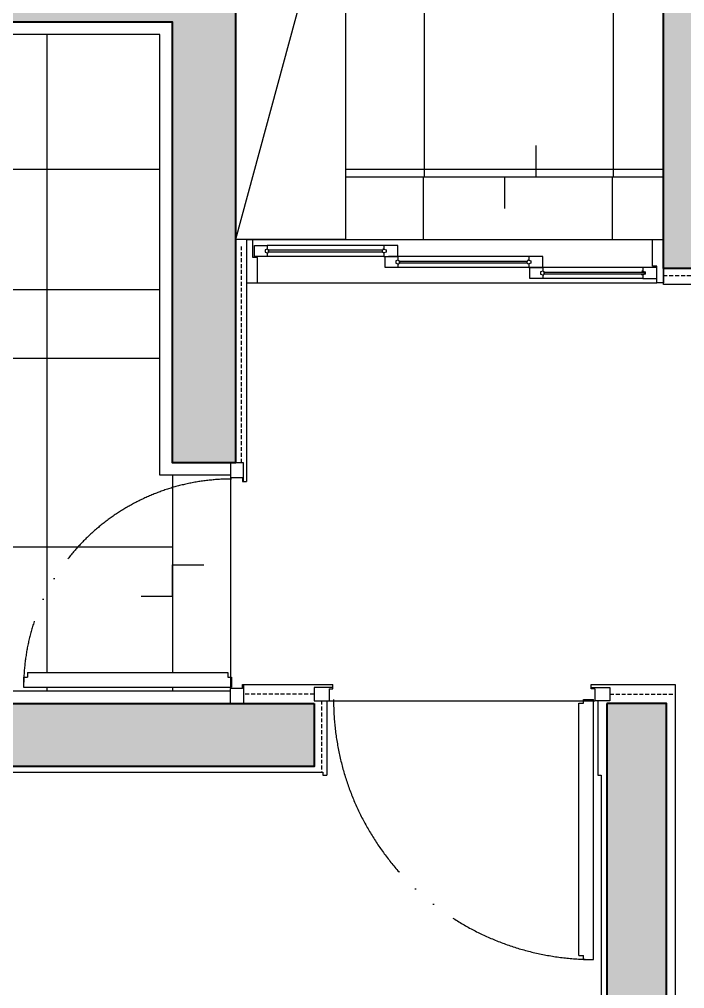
# Model space of a CAD drawing. Header units: millimetres. Extents: x 0 to 460316, y -63250 to 103204.
# Drawn here: x 180006 to 182121, y 90322 to 93402 of the extents above; entities that cross this region are included whole.
import ezdxf

# ---------------------------------------------------------------- set-up
doc = ezdxf.new("R2010")
doc.units = ezdxf.units.MM
doc.header["$LTSCALE"] = 25
doc.linetypes.add('ACAD_ISO05W100', pattern=[33, 24, -3, 0, -3, 0, -3])
doc.linetypes.add('DASHED', pattern=[0.75, 0.5, -0.25])
for name, color, linetype in [('2-con', 2, 'Continuous'), ('ac-door', 30, 'Continuous'), ('ac-furniture', 152, 'Continuous'), ('ac-Ref', 8, 'Continuous'), ('ac-wall', 241, 'Continuous'), ('ac-wall-fin', 3, 'Continuous'), ('BATH', 4, 'Continuous'), ('도면층8', 8, 'Continuous')]:
    doc.layers.add(name, color=color, linetype=linetype)
pattern_1 = [(0, (88293.96937972531, 30524.83250792245), (0, 600), []), (90, (88293.96937972531, 30524.83250792245), (-600, 3.673940397442059e-14), [])]

msp = doc.modelspace()

# ---------------------------------------------------------------- hatches: boundary and pattern name
h = msp.add_hatch()
h.set_pattern_fill('_USER', color=256, scale=600, double=1, pattern_type=0)
h.set_pattern_definition(pattern_1)
h.paths.add_polyline_path([(187468.0433093309, 96695.08942513162), (185213.0433093309, 96695.08942513162), (185213.0433093309, 95288.08942513281), (185233.0433093309, 95288.08942513281), (185233.0433093309, 95278.08942513281), (185258.0433093321, 95278.08942513281), (185258.0433093333, 96128.08942513027), (185298.0433093333, 96128.08942513027), (185298.0433093333, 96127.14772701489, -0.4004913051079977), (186108.0433093305, 95278.09005423466), (186108.0433093305, 95278.08942513114), (186133.0433093306, 95278.08942513114), (186133.0433093306, 95288.2639575353), (186600.0433093309, 95288.2639575353), (186600.0433093309, 95995.08942513162), (187125.0433093309, 95995.08942513162), (187468.0433093309, 95995.08942513162)])
h.paths.add_polyline_path([(189193.0433093309, 97050.08942513162), (187468.0433093309, 97050.08942513162), (187468.0433093309, 96695.08942513162), (187468.0433093309, 95995.08942513162), (188325.0433093309, 95995.08942513162), (189193.0433093309, 95995.08942513162)])
h.paths.add_polyline_path([(190123.0433093309, 96260.08942513162), (190758.0433093309, 96260.08942513162), (190758.0433093309, 97050.08942513162), (189983.0433093309, 97050.08942513162), (189193.0433093309, 97050.08942513162), (189193.0433093309, 95995.08942513162), (189193.0433093309, 95223.97461451801), (189458.0433093309, 95223.97461451801), (190038.0433093309, 95223.97461451801), (190123.0433093309, 95223.97461451801)])
h.paths.add_polyline_path([(190049.0433093309, 87553.08942513162), (189896.0433093309, 87553.08942513162), (187196.0433093309, 87553.08942513162), (186681.0433093293, 87553.08942513162), (186681.0433093293, 87398.08942513137), (186691.0433093293, 87398.08942513139), (186691.0433093293, 87373.08942513162, -0.399871792444394), (187503.1815066195, 86599.9667704872), (187504.1659639752, 86599.9667704872), (187504.1659639752, 86559.9667704872), (186691.0433093309, 86559.96677048606), (186691.0433093309, 86534.96677048606), (186681.0433093309, 86534.96677048605), (186681.0433093309, 86473.08942513162), (186871.0433093309, 86473.08942513162), (186871.0433093309, 86483.08942513162), (186921.0433093309, 86483.08942513162), (189909.0433093309, 86483.08942513162), (189959.0433093308, 86483.08942513162), (189959.0433093308, 86473.08942513162), (190049.0433093309, 86473.08942513162)])
h.paths.add_polyline_path([(187058.0433093309, 87458.08942513162, -1), (186938.0433093309, 87458.08942513162, -1)], flags=16)
h.paths.add_polyline_path([(186691.0433093293, 87373.08942513162), (186691.0433093238, 86599.96677048606), (187503.1815066195, 86599.9667704872, 0.3998717924443939)], flags=17)
h.paths.add_polyline_path([(182053.0433093309, 94000.10670685387), (182028.0433093309, 94000.10670685387), (181138.0433093309, 94000.10670685388), (181113.0433093309, 94000.10670685387), (181113.0433093309, 93990.08942513162), (181043.1198108151, 93990.08942513162), (181043.1198108151, 92900.67150548568), (182053.0433093309, 92900.67150548568)])
h = msp.add_hatch()
h.set_pattern_fill('_USER', color=256, scale=600, double=1, pattern_type=0)
h.set_pattern_definition(pattern_1)
h.paths.add_polyline_path([(180453.0433093309, 92543.08942513162), (179733.0433093309, 92543.08942513162), (179013.0433093309, 92543.08942513162), (179013.0433093309, 92515.58942513162), (179318.0433093309, 92515.58942513162, -0.414213562373095), (179468.0433093309, 92365.58942513162), (179468.0433093309, 92120.58942513162, -0.4142135623730951), (179318.0433093309, 91970.58942513162), (179013.0433093309, 91970.58942513162), (179013.0433093309, 91847.05953843417), (179059.4073735455, 91845.95469198137), (179059.4073735455, 91853.16287154672, -0.4142135623730951), (179063.4073735455, 91857.16287154672), (179075.5236512989, 91857.16287154672, -0.4142135623730951), (179079.5236512989, 91853.16287154672), (179079.5236512989, 91845.47532507306), (179159.8017144044, 91843.56231475438, -0.4072523879788155), (179174.4443688267, 91828.56657188722, -0.3717239760441174), (179189.1499297871, 91842.96546301733, -0.003515168850176892), (179220.0715658675, 91842.1232491984, -0.212895747325907), (179235.4825716953, 91847.41177918643, -0.02188718661985364), (179563.5046726759, 91811.60326366268, -0.2920779422682452), (179648.7911842306, 91706.80690735453, -0.03623466771687046), (179653.0433093309, 91648.20912606755, -0.03623466771192052), (179648.7911842306, 91589.6113447886, -0.29207794226907), (179563.5046726759, 91484.81498848007, -0.02188718661971346), (179235.4825716972, 91449.00647295645, -0.2128957473514062), (179220.0715658675, 91454.2950029443, -0.003515168850151014), (179189.1499297874, 91453.45278912538, -0.3717239760478759), (179174.4443688267, 91467.85168025552, -0.4072523879786914), (179159.8017144044, 91452.85593738838), (179013.0433093309, 91449.35871370857), (179013.0433093309, 91268.08942513162), (180493.0433093309, 91268.08942513162), (180493.0433093309, 91279.92929166986), (180019.8831758692, 91279.9292916698), (180019.8831758692, 91311.9292916698), (180020.6580262732, 91311.9292916698, -0.3186883346906755), (180493.0433093309, 91913.79735529127), (180493.0433093309, 91953.03431294832), (180453.0433093309, 91953.05714507763)])
h.paths.add_polyline_path([(180453.0433093309, 93353.08942513162), (179013.0433093309, 93353.08942513162), (179013.0433093309, 93105.58942513162), (179022.0433093306, 93105.58942513162, -0.4142135623730951), (179023.0433093306, 93104.58942513162), (179023.0433093306, 93101.08942513162, 0.4142135623721628), (179026.0433093306, 93098.08942513162), (179044.0433093306, 93098.08942513162, -0.4142135623730951), (179047.0433093306, 93095.08942513162), (179047.0433093306, 93041.08942513165, -0.4142135623743828), (179044.0433093306, 93038.08942513162), (179026.0433093306, 93038.08942513162, 0.4142172114565775), (179023.0433093309, 93035.08938775543), (179023.0433093306, 93031.58942513162, -0.4142135623730951), (179022.0433093306, 93030.58942513162), (179013.0433093309, 93030.58942513162), (179013.0433093309, 92955.58942513162), (179022.0433093306, 92955.58942513162, -0.4142135623730951), (179023.0433093306, 92954.58942513162), (179023.0433093306, 92951.08942513162, 0.4142135623721628), (179026.0433093306, 92948.08942513162), (179044.0433093306, 92948.08942513162, -0.4142135623730951), (179047.0433093306, 92945.08942513162), (179047.0433093306, 92891.08942513165, -0.4142135623743606), (179044.0433093306, 92888.08942513162), (179026.0433093306, 92888.08942513162, 0.4142172114565775), (179023.0433093309, 92885.08938775543), (179023.0433093306, 92881.58942513162, -0.4142135623730951), (179022.0433093306, 92880.58942513162), (179013.0433093309, 92880.58942513162), (179013.0433093309, 92633.08942513162), (179733.0433093309, 92633.08942513162), (179733.0433093309, 92543.08942513162), (180453.0433093309, 92543.08942513162)])
h.paths.add_polyline_path([(179028.9077044429, 93002.18942513171), (179029.3077044428, 93002.18942513171), (179028.9077044429, 93002.58942513162)], flags=16)
edge = h.paths.add_edge_path(flags=16)
edge.add_line((179255.1227490424, 92983.58942513162), (179133.4077044429, 92983.58942513162))
edge.add_line((179133.4077044429, 92983.58942513162), (179133.4077044429, 92888.08942513162))
edge.add_line((179133.4077044429, 92888.08942513162), (179089.4077044429, 92888.08942513162))
edge.add_spline(control_points=[(179089.4077044429, 92888.08942513162), (179089.4152393926, 92888.76044933533), (179089.4303042322, 92890.10204714116), (179089.1629235149, 92892.10303734976), (179088.6125177101, 92894.04303805991), (179087.7896956943, 92895.88465290357), (179086.7119424434, 92897.58925710624), (179085.6190049343, 92898.86714308815), (179084.6424929415, 92899.78678386161), (179083.8622029541, 92900.42259289173), (179083.1755166565, 92900.90439927117), (179082.677611464, 92901.21487451182), (179082.3886347314, 92901.38493697741), (179082.2422631707, 92901.4666738887), (179082.1690774657, 92901.50754230231)], knot_values=[0, 0, 0, 0, 2.011373105731112, 4.021395547924806, 6.031409035873605, 8.041424563247064, 10.0514093719637, 12.06141349654371, 13.06706669719999, 14.0727142985489, 15.07836105531833, 15.58126905309736, 15.83273308169298, 16.08419659291641, 16.08419659291641, 16.08419659291641, 16.08419659291641], degree=3, periodic=0)
edge.add_spline(control_points=[(179082.1690774657, 92901.50754230231), (179082.0954708152, 92901.54764702445), (179081.9482577419, 92901.62785634471), (179081.6502647059, 92901.78156920741), (179081.1220219926, 92902.03702540923), (179080.3481407277, 92902.36085632525), (179079.3940829794, 92902.68110221133), (179078.095462201, 92903.01947363456), (179076.7619639304, 92903.19255194985), (179075.4259860456, 92903.2986646478), (179074.0900669919, 92903.41845350584), (179072.419926908, 92903.56305999882), (179069.7478472058, 92903.79740932671), (179067.4104194213, 92904.00164632578), (179065.7410375714, 92904.14776883052), (179065.4077044429, 92904.17694578104)], knot_values=[0, 0, 0, 0, 0.2514627678263643, 0.5029247581215692, 1.00582744010833, 2.011482724119999, 3.01713968099247, 4.022762656968908, 6.032907083774312, 7.038774950620397, 8.044642527380745, 10.05637766838847, 12.06811280787428, 16.09158308640905, 17.09540571221282, 17.09540571221282, 17.09540571221282, 17.09540571221282], degree=3, periodic=0)
edge.add_line((179065.0284070796, 92904.2101277684), (179064.4077044429, 92903.58942513162))
edge.add_line((179064.4077044429, 92903.58942513162), (179064.4077044429, 92933.08942513162))
edge.add_line((179064.4077044429, 92933.08942513162), (179063.9077044429, 92933.08942513162))
edge.add_line((179063.9077044429, 92933.08942513162), (179065.0196855957, 92931.97744397879))
edge.add_spline(control_points=[(179065.4076513645, 92932.00909805734), (179065.910029046, 92932.05283549271), (179066.9933708806, 92932.14715216958), (179068.6089435356, 92932.247413418), (179070.1944103987, 92932.52928627245), (179071.4407536938, 92933.0807160068), (179072.1008773582, 92933.55970720106), (179072.3665313487, 92933.75246793515)], knot_values=[0, 0, 0, 0, 1.512727243345001, 3.262088996244456, 4.856647785408573, 6.317168071094294, 7.300749490984606, 7.300749490984606, 7.300749490984606, 7.300749490984606], degree=3, periodic=0)
edge.add_spline(control_points=[(179072.3663959649, 92933.75221784011), (179072.654031122, 92934.0051378425), (179073.3063198024, 92934.57870074153), (179074.0799774525, 92935.6852830977), (179074.6450341, 92936.98330620344), (179074.9174255696, 92938.19362963604), (179074.9450737202, 92938.95591521641), (179074.9561477447, 92939.26123651041)], knot_values=[0, 0, 0, 0, 1.146482090706621, 2.599950915042485, 4.004170826729847, 5.374612935913888, 6.290275648728065, 6.290275648728065, 6.290275648728065, 6.290275648728065], degree=3, periodic=0)
edge.add_line((179074.9562542424, 92939.26199007065), (179074.9562542424, 92987.31612243986))
edge.add_line((179074.9562542424, 92987.31612243986), (179056.4077044429, 92987.31612243986))
edge.add_line((179056.4077044429, 92987.31612243986), (179056.4077044429, 92989.08942513162))
edge.add_line((179056.4077044429, 92989.08942513162), (179033.1077044428, 92989.08942513162))
edge.add_line((179033.1077044428, 92989.08942513162), (179033.1077044428, 92983.98942513176))
edge.add_line((179033.1077044428, 92983.98942513176), (179029.307704443, 92983.98942513176))
edge.add_line((179029.307704443, 92983.98942513176), (179028.4077044429, 92983.08942513162))
edge.add_line((179028.4077044429, 92983.08942513162), (179022.9077044429, 92983.08942513162))
edge.add_line((179022.9077044429, 92983.08942513162), (179022.9077044429, 92965.58942513162))
edge.add_line((179022.9077044429, 92965.58942513162), (179015.9077044429, 92965.58942513162))
edge.add_line((179015.9077044429, 92965.58942513162), (179015.9077044429, 93020.58942513162))
edge.add_line((179015.9077044429, 93020.58942513162), (179022.9077044429, 93020.58942513162))
edge.add_line((179022.9077044429, 93020.58942513162), (179022.9077044429, 92983.08942513162))
edge.add_line((179022.9077044429, 92983.08942513162), (179028.4077044429, 92983.08942513162))
edge.add_line((179028.4077044429, 92983.08942513162), (179029.307704443, 92983.98942513176))
edge.add_line((179029.307704443, 92983.98942513176), (179033.1077044428, 92983.98942513176))
edge.add_line((179033.1077044428, 92983.98942513176), (179033.1077044428, 92997.08942513162))
edge.add_line((179033.1077044428, 92997.08942513162), (179056.4077044429, 92997.08942513162))
edge.add_line((179056.4077044429, 92997.08942513162), (179056.4077044429, 92998.86312782363))
edge.add_line((179056.4077044429, 92998.86312782363), (179074.9561002251, 92998.86312782363))
edge.add_line((179074.9561002251, 92998.86312782363), (179074.9561002251, 93046.91834999385))
edge.add_spline(control_points=[(179072.3663959649, 93052.42703242338), (179072.654031122, 93052.174112421), (179073.3063198024, 93051.60054952197), (179074.0799774525, 93050.4939671658), (179074.6450341, 93049.19594406006), (179074.9174255696, 93047.98562062747), (179074.9450737202, 93047.22333504708), (179074.9561477447, 93046.91801375308)], knot_values=[0, 0, 0, 0, 1.146482090706621, 2.599950915042485, 4.004170826729847, 5.374612935913888, 6.290275648728065, 6.290275648728065, 6.290275648728065, 6.290275648728065], degree=3, periodic=0)
edge.add_spline(control_points=[(179065.4076513645, 93054.17015220615), (179065.910029046, 93054.1264147708), (179066.9933708806, 93054.03209809393), (179068.6089435356, 93053.9318368455), (179070.1944103987, 93053.64996399106), (179071.4407536938, 93053.09853425671), (179072.1008773582, 93052.61954306244), (179072.3665313487, 93052.42678232834)], knot_values=[0, 0, 0, 0, 1.512727243345001, 3.262088996244456, 4.856647785408573, 6.317168071094294, 7.300749490984606, 7.300749490984606, 7.300749490984606, 7.300749490984606], degree=3, periodic=0)
edge.add_line((179065.0200554219, 93054.20177611064), (179064.4077044429, 93053.58942513162))
edge.add_line((179064.4077044429, 93053.58942513162), (179064.4077044429, 93083.08942513162))
edge.add_line((179064.4077044429, 93083.08942513162), (179063.9077044429, 93083.08942513162))
edge.add_line((179063.9077044429, 93083.08942513162), (179065.0284202876, 93081.96870928691))
edge.add_spline(control_points=[(179064.4077044429, 93081.91438383322), (179064.7410377762, 93081.94355738297), (179065.0743711095, 93081.9727309327), (179065.4077044429, 93082.00190448243)], knot_values=[-1.003822625785243, -1.003822625785243, -1.003822625785243, -1.003822625785243, 0, 0, 0, 0], degree=3, periodic=0)
edge.add_spline(control_points=[(179065.4077044429, 93082.00190448243), (179065.7410377761, 93082.03107803216), (179066.0743711094, 93082.06025158189), (179066.4077044427, 93082.08942513162)], knot_values=[0, 0, 0, 0, 1.003822625551522, 1.003822625551522, 1.003822625551522, 1.003822625551522], degree=3, periodic=0)
edge.add_spline(control_points=[(179066.4077044427, 93082.08942513162), (179067.7437610568, 93082.20623960914), (179069.747845978, 93082.3814613254), (179072.419927144, 93082.61578634527), (179074.0900669627, 93082.7603972427), (179075.425986051, 93082.88018552578), (179076.7619639272, 93082.98629836622), (179078.0954622015, 93083.1593766203), (179079.3940829792, 93083.49774805413), (179080.3481407278, 93083.81799393767), (179081.1220219925, 93084.14182485444), (179081.650264706, 93084.39728105594), (179081.9482577418, 93084.55099391908), (179082.0954708152, 93084.63120323914), (179082.1690774657, 93084.67130796117)], knot_values=[0, 0, 0, 0, 4.023470278787017, 6.035205418272822, 8.04694055926026, 9.052808136020609, 10.05867600288681, 12.06882042969221, 13.07444340572679, 14.08010036252504, 15.08575564653671, 15.58865832852348, 15.8401203189256, 16.09158308664135, 16.09158308664135, 16.09158308664135, 16.09158308664135], degree=3, periodic=0)
edge.add_spline(control_points=[(179082.1690774657, 93084.67130796117), (179082.2422631709, 93084.71217637477), (179082.3886347318, 93084.79391328606), (179082.6776114618, 93084.96397575174), (179083.1755166813, 93085.27445099146), (179083.8622027605, 93085.75625737847), (179084.6424936475, 93086.39206637742), (179085.6190011931, 93087.3117073049), (179086.7119725636, 93088.58959211405), (179087.7895857221, 93090.29420116873), (179088.6129274858, 93092.13579801138), (179089.1613943857, 93094.07586587402), (179089.4360126218, 93096.07660541667), (179089.39470322, 93097.75264944138), (179089.417723229, 93098.75615265663), (179089.4253683818, 93099.08942513162)], knot_values=[0, 0, 0, 0, 0.2514635112234309, 0.5029275398190478, 1.005835537598077, 2.011482294367507, 3.017129895716415, 4.022783096372697, 6.032787220952706, 8.04277202966934, 10.0527875570428, 12.06280104521559, 14.0728234871785, 16.0841965926768, 17.08435258787872, 17.08435258787872, 17.08435258787872, 17.08435258787872], degree=3, periodic=0)
edge.add_line((179089.4253683818, 93099.08942513162), (179133.4077044429, 93099.08942513162))
edge.add_line((179133.4077044429, 93099.08942513162), (179133.4077044429, 93002.58942513162))
edge.add_line((179133.4077044429, 93002.58942513162), (179255.1227490424, 93002.58942513162))
edge.add_arc((179334.5566838562, 92993.08942513162), 79.99999999997458, -173.1800329741527, 173.1800329741527, ccw=False)
edge = h.paths.add_edge_path(flags=0)
edge.add_line((179090.4077044429, 92997.69919736029), (179090.4077044429, 92998.86312782363))
edge.add_spline(control_points=[(179090.4077044429, 92998.86312782363), (179090.4900331285, 92998.85714462097), (179090.5842864368, 92998.85029480135), (179090.6735977524, 92998.82152624501), (179090.6848957393, 92998.81788037145)], knot_values=[0, 0, 0, 0, 0.2456745261493301, 0.281258430073282, 0.281258430073282, 0.281258430073282, 0.281258430073282], degree=3, periodic=0)
edge.add_arc((179111.4077044429, 92993.08942513162), 21.5000000000009, 164.4967733454718, 167.6192010828271)
h.paths.add_polyline_path([(180493.0433093309, 91913.79735529127, 0.3186883346906755), (180020.6580262732, 91311.9292916698), (180031.8831758692, 91311.9292916698), (180031.8831758692, 91326.9292916698), (180493.0433093309, 91326.92929166986)], flags=17)
h = msp.add_hatch()
h.set_pattern_fill('_USER', color=256, scale=600, double=1, pattern_type=0)
h.set_pattern_definition([(0, (185490.6927832039, 128039.4027200037), (0, 600), []), (90, (185490.6927832039, 128039.4027200037), (-600, 3.673940397442059e-14), [])])
h.paths.add_polyline_path([(182053.0433093309, 92900.67150548568), (181043.1198108151, 92900.67150548568), (181043.1198108151, 92702.08942513162), (182017.9668078466, 92702.08942513162), (182053.0433093309, 92702.08942513162)])
at = {"layer": 'ac-Ref'}
h = msp.add_hatch(color=256, dxfattribs=at)
h.dxf.hatch_style = 1
h.paths.add_polyline_path([(182323.0433093309, 95983.39483575385), (181778.0433093309, 95983.39483575385), (181778.0433093309, 96993.39483575385), (182343.0433093309, 96993.39483575385), (182343.0433093309, 97193.39483575385), (181578.0433093309, 97193.39483575385), (181578.0433093309, 95783.39483575385), (182053.0433093309, 95783.39483575385), (182053.0433093309, 92610.08942513162), (182323.0433093309, 92610.08942513162)])
h.paths.add_polyline_path([(185213.0433093309, 95150.08942513162), (185213.0433093309, 97395.08942513162), (184983.0433093309, 97395.08942513162), (184983.0433093309, 96993.39483575385), (185023.0433093309, 96993.39483575385), (185023.0433093309, 92818.39483575385), (183253.0433093309, 92818.39483575385), (183253.0433093309, 92610.08942513162), (185213.0433093309, 92610.08942513162)])
h.paths.add_polyline_path([(189191.0433093309, 95023.08942513162), (189458.0433093309, 95023.08942513162), (189458.0433093309, 95223.97461451801), (189193.0433093309, 95223.97461451801), (189193.0433093309, 95995.08942513162), (188325.0433093309, 95995.08942513162), (188325.0433093309, 95795.08942513162), (189015.0433093309, 95795.08942513162), (189015.0433093309, 92820.08942513162), (188203.0433093309, 92820.08942513162), (188203.0433093309, 92685.08942513162), (189198.0433093309, 92685.08942513162), (189198.0433093309, 92885.08942513162), (189191.0433093309, 92885.08942513162)])
h.paths.add_polyline_path([(190958.0433093309, 97250.08942513162), (189983.0433093309, 97250.08942513162), (189983.0433093309, 97050.08942513162), (190758.0433093309, 97050.08942513162), (190758.0433093309, 96260.08942513162), (190123.0433093309, 96260.08942513162), (190123.0433093309, 95223.97461451801), (190038.0433093309, 95223.97461451801), (190038.0433093309, 95023.08942513162), (190673.0433093309, 95023.08942513162), (190673.0433093309, 92885.08942513162), (190673.0433093309, 92685.08942513162), (190683.0433093309, 92685.08942513162), (190683.0433093309, 87745.08942513162), (189896.0433093309, 87745.08942513162), (189896.0433093309, 87553.08942513162), (190849.0433093309, 87553.08942513162), (190849.0433093309, 86473.08942513162), (189959.0433093309, 86473.08942513162), (189959.0433093309, 86273.08942513162), (190958.0433093309, 86273.08942513162)])
h.paths.add_polyline_path([(187125.0433093309, 95995.08942513162), (186600.0433093309, 95995.08942513162), (186600.0433093309, 95150.08942513162), (186875.0433093309, 95150.08942513162), (186875.0433093309, 95795.08942513162), (187125.0433093309, 95795.08942513162)])
h.paths.add_polyline_path([(188868.0433093309, 91525.08942513162), (187818.0433093309, 91525.08942513162), (187818.0433093309, 91325.08942513162), (188868.0433093309, 91325.08942513162)])
h.paths.add_polyline_path([(186791.0433093309, 91525.08942513162), (186581.0433093309, 91525.08942513162), (186581.0433093309, 87553.08942513162), (187196.0433093309, 87553.08942513162), (187196.0433093309, 87745.08942513162), (186791.0433093309, 87745.08942513162)])
h.paths.add_polyline_path([(186871.0433093309, 86473.08942513162), (186671.0433093309, 86473.08942513162), (186671.0433093309, 85903.08942513162), (186871.0433093309, 85903.08942513162)])
h.paths.add_polyline_path([(182151.0433093309, 87573.08942513162), (182781.0433093309, 87573.08942513162), (182781.0433093309, 87773.08942513162), (182063.0433093309, 87773.08942513162), (182063.0433093309, 91228.08942513162), (181873.0433093309, 91228.08942513162), (181873.0433093309, 86288.08942513162), (181858.0433093309, 86288.08942513162), (181858.0433093309, 86088.08942513162), (181951.0433093309, 86088.08942513162), (181951.0433093309, 85903.08942513162), (182871.0433093309, 85903.08942513162), (182871.0433093309, 86103.08942513162), (182151.0433093309, 86103.08942513162)])
h.paths.add_polyline_path([(178858.0433093309, 91028.08942513162), (180943.0433093309, 91028.08942513162), (180943.0433093309, 91228.08942513162), (178893.0433093309, 91228.08942513162), (178893.0433093309, 93393.08942513162), (180493.0433093309, 93393.08942513162), (180493.0433093309, 91993.08942513162), (180693.0433093309, 91993.08942513162), (180693.0433093309, 93990.08942513162), (181113.0433093309, 93990.08942513162), (181113.0433093309, 94190.08942513162), (180493.0433093309, 94190.08942513162), (180493.0433093309, 93563.08942513162), (178658.0433093309, 93563.08942513162), (178658.0433093309, 86088.08942513162), (179278.0433093309, 86088.08942513162), (179278.0433093309, 86288.08942513162), (178858.0433093309, 86288.08942513162)])

# ---------------------------------------------------------------- linework, layer by layer
for points in [[(181648.081560073, 93000.67150548568), (181648.081560073, 92900.67150548568), (181548.081560073, 92900.67150548568), (181548.081560073, 92800.67150548568)], [(180393.0433093309, 91568.45869388973), (180493.0433093309, 91568.45869388973), (180493.0433093309, 91668.45869388973), (180593.0433093309, 91668.45869388973)]]:
    msp.add_lwpolyline(points)
at = {"layer": '2-con', "lineweight": 40}
for points in [[(182053.0433093309, 92610.08942513162), (182053.0433093309, 95783.39483575385), (181578.0433093309, 95783.39483575385), (181578.0433093309, 97193.39483575385), (182343.0433093309, 97193.39483575385), (182343.0433093309, 96993.39483575385), (181778.0433093309, 96993.39483575385), (181778.0433093309, 95983.39483575385), (182323.0433093309, 95983.39483575385), (182323.0433093309, 92610.08942513162), (182053.0433093309, 92610.08942513162)], [(180943.0433093309, 91228.08942513162), (180943.0433093309, 91028.08942513162), (178858.0433093309, 91028.08942513162), (178858.0433093309, 86288.08942513162), (179278.0433093309, 86288.08942513162), (179278.0433093309, 86088.08942513162), (178658.0433093309, 86088.08942513162), (178658.0433093309, 93563.08942513162), (180493.0433093309, 93563.08942513162), (180493.0433093309, 94190.08942513162), (181113.0433093309, 94190.08942513162), (181113.0433093309, 93990.08942513162), (180693.0433093309, 93990.08942513162), (180693.0433093309, 91993.08942513162), (180493.0433093309, 91993.08942513162), (180493.0433093309, 93393.08942513162), (178893.0433093309, 93393.08942513162), (178893.0433093309, 91228.08942513162), (180943.0433093309, 91228.08942513162)], [(181873.0433093309, 91228.08942513162), (181873.0433093309, 86288.08942513162), (181858.0433093309, 86288.08942513162), (181858.0433093309, 86088.08942513162), (181951.0433093309, 86088.08942513162), (181951.0433093309, 85903.08942513162), (182871.0433093309, 85903.08942513162), (182871.0433093309, 86103.08942513162), (182151.0433093309, 86103.08942513162), (182151.0433093309, 87573.08942513162), (182781.0433093309, 87573.08942513162), (182781.0433093309, 87773.08942513162), (182063.0433093309, 87773.08942513162), (182063.0433093309, 91228.08942513162), (181873.0433093309, 91228.08942513162)]]:
    msp.add_lwpolyline(points, dxfattribs=at)
at = {"layer": 'ac-door'}
for p, q in [((180719.0433093309, 91992.92929166986), (180677.0433093309, 91992.92929166986)), ((180677.0433093309, 91992.92929166986), (180677.0433093309, 91945.08942513162)), ((180719.0433093309, 91933.08942513162), (180719.0433093309, 91992.92929166986)), ((180715.0433093309, 91945.08942513162), (180677.0433093309, 91945.08942513162)), ((180715.0433093309, 91945.08942513162), (180715.0433093309, 91933.08942513162)), ((180715.0433093309, 91933.08942513162), (180719.0433093309, 91933.08942513162)), ((180019.8831758692, 91311.9292916698), (180031.8831758692, 91311.9292916698)), ((180019.8831758692, 91311.9292916698), (180019.8831758692, 91279.9292916698)), ((180031.8831758692, 91326.9292916698), (180031.8831758692, 91311.9292916698)), ((180031.8831758692, 91326.9292916698), (180669.0433093309, 91326.92929166989)), ((180669.0433093309, 91326.92929166989), (180669.0433093309, 91311.92929166989)), ((180669.0433093309, 91311.92929166989), (180681.0433093309, 91311.92929166989)), ((180681.0433093309, 91311.92929166989), (180681.0433093309, 91279.92929166989)), ((180019.8831758692, 91279.9292916698), (180681.0433093309, 91279.92929166989)), ((180715.0433093309, 91275.92929166988), (180715.0433093309, 91287.92929166988)), ((180715.0433093309, 91287.92929166988), (180719.0433093309, 91287.92929166988)), ((180719.0433093309, 91287.92929166988), (180719.0433093309, 91228.08942513162)), ((180715.0433093309, 91275.92929166986), (180677.0433093309, 91275.92929166988)), ((180677.0433093309, 91228.08942513162), (180677.0433093309, 91275.92929166988)), ((181002.8831758691, 91278.92929166988), (180943.0433093309, 91278.92929166988)), ((180943.0433093309, 91278.92929166988), (180943.0433093309, 91236.92929166988)), ((180990.8831758691, 91274.92929166988), (181002.8831758691, 91274.92929166988)), ((180990.8831758691, 91274.92929166988), (180990.8831758691, 91236.92929166988)), ((181002.8831758691, 91274.92929166988), (181002.8831758691, 91278.92929166988)), ((181823.2034427926, 91274.92929166988), (181823.2034427926, 91278.92929166988)), ((181823.2034427926, 91278.92929166988), (181883.0433093309, 91278.92929166988)), ((181835.2034427926, 91274.92929166988), (181823.2034427926, 91274.92929166988)), ((181835.2034427926, 91274.92929166988), (181835.2034427926, 91236.92929166988)), ((181883.0433093309, 91278.92929166988), (181883.0433093309, 91236.92929166988)), ((180719.0433093309, 91228.08942513162), (180677.0433093309, 91228.08942513162)), ((180943.0433093309, 91236.92929166988), (180990.8831758691, 91236.92929166988)), ((181784.2034427927, 90426.76915820816), (181784.2034427926, 91229.08942513163)), ((181784.2034427926, 91229.08942513163), (181799.2034427926, 91229.08942513163)), ((181799.2034427926, 91229.08942513163), (181799.2034427926, 91241.08942513163)), ((181799.2034427926, 91241.08942513163), (181831.2034427926, 91241.08942513165)), ((181831.2034427927, 90414.76915820818), (181831.2034427926, 91241.08942513165)), ((181883.0433093309, 91236.92929166988), (181835.2034427926, 91236.92929166988)), ((181784.2034427927, 90426.76915820816), (181799.2034427927, 90426.76915820816)), ((181799.2034427927, 90414.76915820816), (181799.2034427927, 90426.76915820816)), ((181799.2034427927, 90414.76915820816), (181831.2034427927, 90414.76915820818))]:
    msp.add_line(p, q, dxfattribs=at)
at = {"layer": 'ac-furniture'}
msp.add_lwpolyline([(180693.0433093309, 93990.08942513162), (181043.1198108151, 93990.08942513162), (181043.1198108151, 92702.08942513162), (180693.0433093309, 92702.08942513162)], close=True, dxfattribs=at)
at = {"layer": 'ac-Ref'}
for p, q in [((181043.1198108151, 93990.08942513162), (180693.0433093309, 92702.08942513162)), ((182053.0433093309, 92900.67150548568), (181043.1198108151, 92900.67150548568)), ((179733.0433093309, 92543.08942513162), (180453.0433093309, 92543.08942513162)), ((180493.0433093309, 91953.03431294832), (180493.0433093309, 91326.92929166986)), ((180677.0433093309, 91945.08942513162), (180677.0433093309, 91275.92929166988)), ((180719.0433093309, 91933.08942513162), (180728.0433093309, 91933.0894251316)), ((180493.0433093309, 91279.92929166986), (180493.0433093309, 91268.08942513162)), ((181002.8831758691, 91278.92929166988), (181002.8831758691, 91287.92929166988)), ((180990.8831758691, 91236.92929166988), (181835.2034427926, 91236.92929166988))]:
    msp.add_line(p, q, dxfattribs=at)
at = {"layer": 'ac-Ref', "linetype": 'ACAD_ISO05W100'}
for centre, radius, start, end in [((180681.0433093309, 91279.92929166989), 661.1601334617299, 90, 180), ((181831.2034427926, 91241.08942513165), 826.3202669234743, 180, 270)]:
    msp.add_arc(centre, radius, start, end, dxfattribs=at)
at = {"layer": 'ac-wall', "linetype": 'DASHED'}
for p, q in [((180711.816779114, 91992.92929166986), (180711.816779114, 92685.91257351048)), ((182053.0433093309, 92587.58942513162), (182292.2034427926, 92587.58942513162)), ((180943.0433093309, 91257.92929166988), (180719.0433093309, 91257.92929166988)), ((181883.0433093309, 91257.92929166988), (182090.0433093309, 91257.92929166988)), ((180966.9632426, 91236.92929166988), (180966.9632426, 91010.08942513162))]:
    msp.add_line(p, q, dxfattribs=at)
at = {"layer": 'ac-wall-fin'}
for p, q in [((180728.0433093309, 92702.08942513162), (180693.1198108151, 92702.08942513162)), ((180728.0433093309, 92702.08942513162), (180728.0433093309, 91933.08942513162)), ((182053.0433093309, 92559.08942513162), (182053.0433093309, 92610.08942513162)), ((182352.0433093309, 92559.08942513162), (182053.0433093309, 92559.08942513162)), ((180719.0433093309, 91287.92929166988), (181002.8831758691, 91287.92929166986)), ((181823.2034427926, 91287.92929166986), (182090.0433093309, 91287.92929166988)), ((181823.2034427926, 91278.92929166988), (181823.2034427926, 91287.92929166986)), ((182090.0433093309, 91287.92929166988), (182090.0433093309, 87800.08942513162)), ((180983.0433093309, 91236.92929166989), (180983.0433093309, 91000.08942513162)), ((181845.2034427926, 91236.92929166988), (181845.2034427926, 91000.08942513162)), ((178858.0433093309, 91010.08942513162), (180971.0433093309, 91010.08942513162)), ((180971.0433093309, 91010.08942513162), (180971.0433093309, 91000.08942513162)), ((180971.0433093309, 91000.08942513162), (180983.0433093309, 91000.08942513162)), ((181845.2034427926, 91000.08942513162), (181855.0433093309, 91000.08942513162)), ((181855.0433093309, 91000.08942513162), (181855.0433093286, 86343.31241782143))]:
    msp.add_line(p, q, dxfattribs=at)
at = {"layer": 'BATH'}
for points in [[(180677.0204772053, 91952.9292981862), (180453.0433093309, 91953.05714507763), (180453.0433093309, 93353.08942513162), (179013.0433093309, 93353.08942513162), (179013.0433093309, 92633.08942513162)], [(179013.0433093309, 92543.08942513162), (179013.0433093309, 91268.08942513162), (180677.0433093309, 91268.08942513162)]]:
    msp.add_lwpolyline(points, dxfattribs=at)
at = {"layer": '도면층8'}
for p, q in [((180728.1198108151, 92702.08942513162), (182017.9668078466, 92702.08942513162)), ((181165.1221593501, 92683.11034034024), (180794.1511874482, 92683.11034034024)), ((181165.1221593501, 92648.03383885598), (180794.1511874482, 92648.03383885598)), ((181625.1215207222, 92648.03383885598), (181179.364275834, 92648.03383885598)), ((181669.5517559358, 92612.95733737148), (181179.364275834, 92612.95733737148)), ((181988.2270411701, 92612.95733737148), (181669.5517559358, 92612.95733737148)), ((182022.6895664673, 92620.12958815036), (182022.6895664673, 92617.68887706118)), ((181988.2270411701, 92577.88083588722), (181628.6291708708, 92577.88083588722)), ((180763.1963122994, 92564.08942513162), (182032.6572763836, 92564.08942513162))]:
    msp.add_line(p, q, dxfattribs=at)
for points in [[(180728.1198108151, 92582.7053874365), (180728.1198108151, 92564.08942513162), (180763.1963122994, 92564.08942513162), (180763.1963122994, 92645.47637927253), (180748.5058437622, 92645.47637927253), (180748.5058437622, 92702.08944586822), (180728.1198108151, 92702.08944586822), (180728.1198108151, 92582.7053874365)], [(182053.0433093309, 92697.08369532897), (182053.0433093307, 92564.08942513162), (182032.6572763836, 92564.08942513162), (182032.6572763837, 92617.68885632459), (182017.9668078466, 92617.68885632459), (182017.9668078466, 92702.08942513162), (182053.0433093309, 92702.08942513162), (182053.0433093309, 92697.08369532897)], [(180794.1511874482, 92672.34384564537), (180797.3620156985, 92670.72734231799), (180797.9776422613, 92669.5726970841), (180798.6167487192, 92667.91052303038)], [(180798.6167487192, 92663.2336561656), (181160.6565980792, 92663.23365616583), (181160.6565980792, 92667.91052303038), (180798.6167487192, 92667.91052303015), (180798.6167487192, 92663.2336561656), (180798.6167487192, 92667.91052303015)], [(181165.1221593501, 92672.34384564537), (181161.9113310998, 92670.72734231799), (181161.295704537, 92669.57269708387), (181160.6565980792, 92667.91052303038)], [(180794.1511874482, 92658.80033355061), (180797.3620156985, 92660.41683687823), (180797.9776422613, 92661.57148211211), (180798.6167487192, 92663.23365616583)], [(181165.1221593501, 92658.80033355061), (181161.9113310998, 92660.41683687823), (181161.295704537, 92661.57148211211), (181160.6565980792, 92663.23365616583)], [(181209.5523945637, 92637.26734416111), (181212.763222814, 92635.65084083349), (181213.3788493768, 92634.49619559961), (181214.0179558347, 92632.83402154589)], [(181625.1215207222, 92637.26734416111), (181621.9106924719, 92635.65084083372), (181621.2950659091, 92634.49619559984), (181620.6559594513, 92632.83402154612)], [(181209.5523945637, 92623.72383206635), (181212.763222814, 92625.34033539373), (181213.3788493768, 92626.49498062761), (181214.0179558347, 92628.15715468134)], [(181214.0179558347, 92628.15715468134), (181620.6559594513, 92628.15715468157), (181620.6559594513, 92632.83402154612), (181214.0179558347, 92632.83402154612), (181214.0179558347, 92628.15715468134), (181214.0179558347, 92632.83402154612)], [(181625.1215207222, 92623.72383206635), (181621.9106924719, 92625.34033539373), (181621.2950659091, 92626.49498062785), (181620.6559594513, 92628.15715468157)], [(181669.5517559358, 92602.19084267685), (181672.7625841861, 92600.57433934923), (181673.3782107487, 92599.41969411535), (181674.0173172067, 92597.75752006163)], [(181669.5517559358, 92588.64733058208), (181672.7625841861, 92590.26383390947), (181673.3782107487, 92591.41847914335), (181674.0173172067, 92593.08065319707)], [(181674.0173172067, 92593.08065319707), (181993.1913444751, 92593.08065319707), (181993.1913444751, 92597.75752006163), (181674.0173172067, 92597.75752006163), (181674.0173172067, 92593.08065319707), (181674.0173172067, 92597.75752006163)], [(181988.2270411701, 92602.19084267685), (181985.0162129196, 92600.57433934923), (181984.400586357, 92599.41969411535), (181983.7614798992, 92597.75752006163)], [(181988.2270411701, 92588.64733058185), (181985.0162129196, 92590.26383390947), (181984.400586357, 92591.41847914335), (181983.7614798992, 92593.08065319707)]]:
    msp.add_lwpolyline(points, dxfattribs=at)
for points in [[(180794.1511874482, 92659.72600601724), (180794.1511874482, 92648.03383885598), (180753.228602383, 92648.03383885598), (180753.228602383, 92683.11034034024), (180794.1511874482, 92683.11034034024), (180794.1511874482, 92671.41817317874), (180787.6658973351, 92669.34176803724), (180787.6658973351, 92661.80241115898)], [(181209.5523945637, 92683.11034034024), (181165.1221593501, 92683.11034034024), (181165.1221593501, 92671.41817317874), (181171.6074494632, 92669.34176803724), (181171.6074494632, 92661.80241115874), (181165.1221593501, 92659.72600601724), (181165.1221593501, 92648.03383885574), (181209.5523945637, 92648.03383885574)], [(181209.5523945637, 92624.64950453298), (181209.5523945637, 92612.95733737148), (181168.6298094985, 92612.95733737148), (181168.6298094985, 92648.03383885574), (181209.5523945637, 92648.03383885574), (181209.5523945637, 92636.34167169448), (181203.0671044506, 92634.26526655297), (181203.0671044506, 92626.72590967448)], [(181669.5517559358, 92648.03383885598), (181625.1215207222, 92648.03383885598), (181625.1215207222, 92636.34167169448), (181631.6068108353, 92634.26526655297), (181631.6068108353, 92626.72590967448), (181625.1215207222, 92624.64950453298), (181625.1215207222, 92612.95733737148), (181669.5517559358, 92612.95733737148)], [(181669.5517559358, 92589.57300304872), (181669.5517559358, 92577.88083588722), (181628.6291708708, 92577.88083588722), (181628.6291708708, 92612.95733737148), (181669.5517559358, 92612.95733737148), (181669.5517559358, 92601.26517021022), (181663.0664658227, 92599.18876506848), (181663.0664658227, 92591.64940819022)], [(182032.6572763837, 92612.95733737148), (181988.2270411701, 92612.95733737148), (181988.2270411701, 92601.26517020998), (181994.7123312833, 92599.18876506848), (181994.7123312833, 92591.64940819022), (181988.2270411701, 92589.57300304872), (181988.2270411701, 92577.88083588722), (182032.6572763837, 92577.88083588722)]]:
    msp.add_lwpolyline(points, close=True, dxfattribs=at)

doc.saveas('drawing.dxf')
